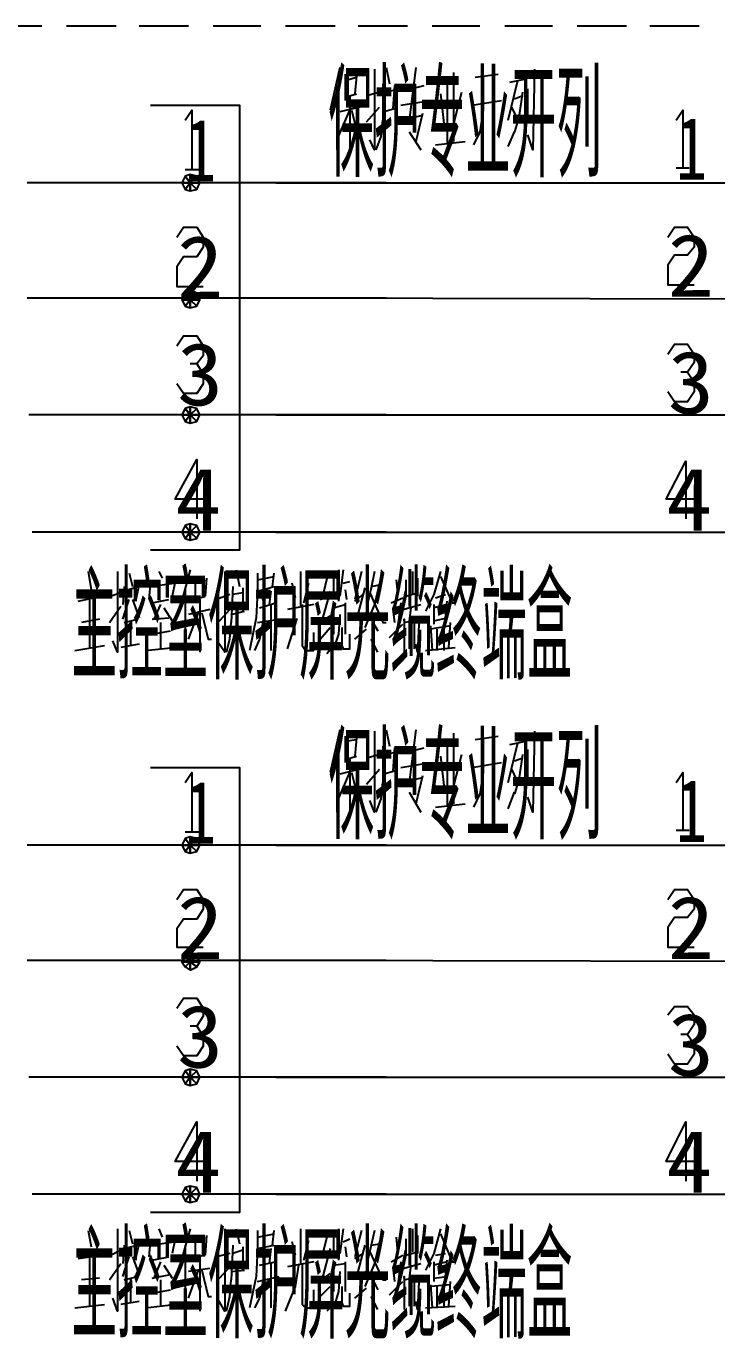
# Model space of a CAD drawing. Header units: metres. Extents: x 17 to 1757, y 17 to 1207.
# Drawn here: x 1363.6 to 1424, y 567.1 to 681.8 of the extents above; entities that cross this region are included whole.
import ezdxf

# ---------------------------------------------------------------- set-up
doc = ezdxf.new("R2010")
doc.units = ezdxf.units.M
for name, color, linetype in [('LINES', 7, 'Continuous'), ('POLYLINES', 4, 'Continuous'), ('RECTS', 7, 'Continuous'), ('TEXTS', 3, 'Continuous')]:
    doc.layers.add(name, color=color, linetype=linetype)

msp = doc.modelspace()

# ---------------------------------------------------------------- linework, layer by layer
at = {"layer": 'LINES'}
for p, q in [((1365, 681.84), (1362.26, 681.84)), ((1371.48, 681.84), (1367.16, 681.84)), ((1377.82, 681.84), (1373.5, 681.84)), ((1384.15, 681.84), (1379.98, 681.84)), ((1390.63, 681.84), (1386.31, 681.84)), ((1396.97, 681.84), (1392.65, 681.84)), ((1403.3, 681.84), (1399.13, 681.84)), ((1409.64, 681.84), (1405.46, 681.84)), ((1416.12, 681.84), (1411.8, 681.84)), ((1422.46, 681.84), (1418.14, 681.84)), ((1391.06, 678.24), (1390.2, 674.5)), ((1395.1, 678.24), (1395.38, 676.8)), ((1397.69, 678.24), (1397.11, 673.63)), ((1391.5, 677.66), (1391.5, 675.36)), ((1391.5, 677.09), (1392.5, 677.38)), ((1392.5, 677.52), (1392.36, 675.94)), ((1400.42, 677.38), (1400.42, 671.62)), ((1401, 671.76), (1401, 677.81)), ((1402.87, 677.38), (1404.89, 677.66)), ((1404.46, 677.52), (1404.46, 671.04)), ((1405.75, 673.63), (1406.62, 677.09)), ((1405.9, 676.94), (1407.34, 677.23)), ((1390.78, 676.66), (1390.78, 671.04)), ((1391.5, 675.65), (1392.5, 675.94)), ((1391.93, 675.79), (1391.93, 671.04)), ((1394.52, 676.08), (1393.51, 675.79)), ((1394.81, 676.8), (1394.81, 673.63)), ((1395.82, 676.22), (1394.81, 676.08)), ((1395.82, 676.66), (1395.67, 674.64)), ((1396.68, 676.22), (1398.41, 676.66)), ((1399.85, 675.94), (1400.14, 673.34)), ((1401, 673.34), (1401.72, 676.08)), ((1406.33, 675.5), (1407.05, 675.79)), ((1406.76, 674.06), (1407.05, 676.08)), ((1407.48, 673.63), (1407.48, 676.37)), ((1392.79, 674.78), (1391.06, 674.35)), ((1393.37, 673.49), (1394.52, 674.78)), ((1394.81, 674.35), (1395.82, 674.64)), ((1396.39, 674.93), (1398.98, 675.36)), ((1402.58, 674.93), (1405.18, 675.36)), ((1406.04, 674.78), (1406.47, 673.92)), ((1390.92, 672.19), (1391.93, 674.5)), ((1397.11, 673.78), (1398.26, 674.06)), ((1398.26, 674.21), (1397.69, 671.76)), ((1406.76, 674.06), (1406.33, 672.62)), ((1397.11, 672.62), (1398.12, 671.04)), ((1405.75, 671.33), (1406.33, 672.62)), ((1399.42, 671.47), (1402.01, 671.76)), ((1377.53, 669.31), (1378.68, 669.31)), ((1420.44, 669.46), (1421.59, 669.46)), ((1395.1, 668.16), (1363.7, 668.16)), ((1385.45, 668.16), (1446.5, 668.16)), ((1395.1, 658.08), (1363.7, 658.08)), ((1446.5, 657.94), (1385.45, 658.08)), ((1395.1, 647.86), (1363.85, 647.86)), ((1385.45, 647.86), (1446.65, 647.86)), ((1395.1, 637.63), (1364.14, 637.63)), ((1385.45, 637.63), (1446.65, 637.63)), ((1369.03, 634.18), (1369.32, 632.59)), ((1372.63, 634.03), (1372.92, 632.88)), ((1374.5, 633.31), (1374.36, 631.73)), ((1375.22, 634.18), (1375.51, 633.6)), ((1376.66, 633.31), (1376.38, 632.02)), ((1377.96, 634.32), (1376.95, 630.58)), ((1378.39, 633.74), (1378.39, 631.44)), ((1378.39, 633.17), (1379.26, 633.46)), ((1379.4, 633.6), (1379.26, 632.02)), ((1381.99, 634.32), (1382.28, 632.88)), ((1383.86, 633.46), (1385.3, 633.74)), ((1385.16, 632.88), (1385.3, 634.03)), ((1387.61, 634.18), (1387.61, 631.15)), ((1390.06, 634.18), (1389.48, 631.73)), ((1390.49, 633.74), (1390.49, 631.87)), ((1390.92, 634.32), (1390.92, 631.58)), ((1391.35, 634.32), (1391.06, 632.02)), ((1391.35, 633.17), (1391.93, 633.31)), ((1392.94, 634.18), (1392.36, 631.73)), ((1395.96, 633.46), (1396.1, 632.3)), ((1396.82, 633.46), (1396.82, 632.02)), ((1397.4, 634.18), (1397.4, 632.16)), ((1397.83, 633.6), (1397.83, 632.02)), ((1371.91, 632.3), (1371.05, 632.02)), ((1372.2, 632.88), (1372.06, 631.3)), ((1373.5, 632.88), (1372.2, 632.45)), ((1373.21, 631.58), (1373.5, 633.02)), ((1374.5, 632.88), (1376.52, 633.17)), ((1377.53, 632.74), (1377.53, 627.12)), ((1381.42, 632.16), (1380.26, 631.73)), ((1381.7, 632.88), (1381.56, 629.71)), ((1382.57, 632.3), (1381.7, 632.16)), ((1382.57, 632.74), (1382.57, 630.72)), ((1383.86, 632.45), (1385.3, 632.88)), ((1384.15, 632.3), (1384.44, 631.3)), ((1385.02, 632.45), (1384.87, 631.3)), ((1387.18, 631.87), (1386.89, 633.17)), ((1387.9, 631.44), (1388.33, 633.17)), ((1390.2, 632.45), (1389.48, 629.86)), ((1391.5, 632.59), (1391.64, 631.73)), ((1392.36, 631.58), (1393.08, 632.16)), ((1393.22, 632.74), (1392.5, 630)), ((1393.8, 632.88), (1394.52, 633.02)), ((1396.82, 632.02), (1397.83, 632.3)), ((1399.42, 631.87), (1400.28, 632.16)), ((1368.17, 631.58), (1370.18, 632.02)), ((1369.18, 627.55), (1369.18, 631.73)), ((1370.9, 629.71), (1371.91, 631.15)), ((1372.92, 631.73), (1373.5, 630.14)), ((1374.65, 631.44), (1376.09, 631.73)), ((1375.37, 631.3), (1374.79, 630)), ((1375.66, 631.01), (1376.38, 629.86)), ((1378.39, 631.73), (1379.26, 632.02)), ((1378.82, 631.73), (1378.82, 627.12)), ((1384.01, 631.01), (1385.45, 631.44)), ((1385.02, 631.3), (1385.02, 627.26)), ((1388.76, 631.3), (1386.46, 630.86)), ((1389.34, 631.73), (1390.06, 632.02)), ((1390.49, 631.3), (1390.49, 628.7)), ((1390.49, 631.01), (1391.5, 631.3)), ((1391.5, 631.44), (1391.5, 628.7)), ((1395.53, 631.44), (1396.54, 631.87)), ((1396.39, 631.44), (1396.1, 629.28)), ((1396.54, 630.86), (1398.12, 631.3)), ((1397.26, 631.01), (1397.11, 629.86)), ((1400.42, 631.3), (1399.27, 631.01)), ((1399.27, 631.3), (1399.27, 629.57)), ((1400.28, 630.14), (1400.42, 631.58)), ((1370.04, 630), (1368.46, 629.71)), ((1372.2, 629.71), (1373.35, 630)), ((1372.78, 627.7), (1372.78, 629.86)), ((1374.65, 630), (1376.09, 630.14)), ((1379.69, 630.86), (1377.82, 630.43)), ((1377.82, 628.27), (1378.68, 630.58)), ((1380.26, 629.57), (1381.42, 630.86)), ((1381.56, 630.43), (1382.71, 630.72)), ((1383.86, 629.71), (1385.74, 630)), ((1386.46, 627.41), (1387.32, 630.07)), ((1389.34, 629.71), (1390.2, 630.29)), ((1393.37, 630.58), (1392.36, 630)), ((1395.67, 630.86), (1395.82, 629.71)), ((1396.68, 629.71), (1397.98, 630)), ((1397.11, 629.86), (1397.11, 627.41)), ((1397.54, 629.86), (1397.54, 627.41)), ((1399.27, 629.86), (1400.42, 630.14)), ((1374.65, 628.7), (1376.23, 628.99)), ((1375.37, 629.71), (1375.37, 627.41)), ((1388.76, 627.26), (1388.76, 628.85)), ((1389.34, 628.27), (1390.2, 629.28)), ((1392.36, 628.27), (1393.37, 629.14)), ((1393.94, 629.71), (1394.38, 628.99)), ((1395.38, 628.42), (1396.54, 629.57)), ((1400.71, 629.42), (1398.98, 629.14)), ((1398.98, 629.42), (1399.13, 627.26)), ((1399.56, 627.26), (1399.56, 629.14)), ((1400.14, 629.28), (1400.14, 627.26)), ((1400.57, 627.55), (1400.71, 629.71)), ((1367.88, 627.26), (1370.47, 627.7)), ((1373.5, 627.84), (1371.91, 627.55)), ((1394.38, 627.12), (1393.8, 628.27)), ((1374.07, 627.26), (1376.52, 627.55)), ((1398.55, 627.26), (1401.14, 627.55)), ((1391.06, 620.35), (1390.2, 616.61)), ((1391.5, 619.78), (1391.5, 617.47)), ((1392.5, 619.63), (1392.36, 618.05)), ((1395.1, 620.35), (1395.38, 618.91)), ((1397.69, 620.35), (1397.11, 615.74)), ((1401, 613.87), (1401, 620.06)), ((1402.87, 619.49), (1404.89, 619.78)), ((1404.46, 619.63), (1404.46, 613.15)), ((1390.78, 618.77), (1390.78, 613.15)), ((1391.5, 619.34), (1392.5, 619.49)), ((1394.81, 618.91), (1394.81, 615.74)), ((1395.82, 618.77), (1395.67, 616.75)), ((1396.68, 618.34), (1398.41, 618.77)), ((1400.42, 619.49), (1400.42, 613.73)), ((1405.75, 615.74), (1406.62, 619.2)), ((1405.9, 619.06), (1407.34, 619.34)), ((1407.48, 615.74), (1407.48, 618.62)), ((1391.5, 617.76), (1392.5, 618.05)), ((1391.93, 617.9), (1391.93, 613.15)), ((1394.52, 618.19), (1393.51, 617.9)), ((1395.82, 618.34), (1394.81, 618.19)), ((1396.39, 617.04), (1398.98, 617.47)), ((1399.85, 618.05), (1400.14, 615.46)), ((1401, 615.46), (1401.72, 618.19)), ((1402.58, 617.04), (1405.18, 617.47)), ((1406.33, 617.62), (1407.05, 617.9)), ((1406.76, 616.18), (1407.05, 618.19)), ((1390.92, 614.3), (1391.93, 616.61)), ((1392.79, 616.9), (1391.06, 616.46)), ((1393.37, 615.6), (1394.52, 616.9)), ((1394.81, 616.46), (1395.82, 616.75)), ((1397.11, 615.89), (1398.26, 616.18)), ((1398.26, 616.32), (1397.69, 613.87)), ((1406.04, 616.9), (1406.47, 616.03)), ((1406.76, 616.18), (1406.33, 614.74)), ((1397.11, 614.88), (1398.12, 613.15)), ((1399.42, 613.58), (1402.01, 613.87)), ((1405.75, 613.44), (1406.33, 614.88)), ((1420.44, 611.57), (1421.59, 611.57)), ((1377.53, 611.42), (1378.68, 611.42)), ((1395.1, 610.27), (1363.7, 610.27)), ((1385.45, 610.27), (1446.07, 610.27)), ((1395.1, 600.19), (1363.7, 600.19)), ((1446.07, 600.05), (1385.45, 600.19)), ((1395.1, 589.97), (1363.85, 589.97)), ((1385.45, 589.97), (1446.07, 589.97)), ((1395.1, 579.74), (1364.14, 579.74)), ((1385.45, 579.74), (1446.07, 579.74)), ((1369.03, 576.58), (1369.32, 575.14)), ((1372.63, 576.58), (1372.92, 575.42)), ((1375.22, 576.72), (1375.51, 576)), ((1377.96, 576.72), (1376.95, 573.12)), ((1378.39, 576.14), (1378.39, 573.84)), ((1378.39, 575.71), (1379.26, 576)), ((1379.4, 576.14), (1379.26, 574.42)), ((1381.99, 576.72), (1382.28, 575.42)), ((1383.86, 576), (1385.3, 576.29)), ((1385.16, 575.28), (1385.3, 576.58)), ((1387.61, 576.72), (1387.61, 573.7)), ((1390.06, 576.58), (1389.48, 574.27)), ((1390.49, 576.29), (1390.49, 574.42)), ((1390.92, 576.72), (1390.92, 573.98)), ((1391.35, 576.72), (1391.06, 574.56)), ((1392.94, 576.58), (1392.36, 574.27)), ((1395.96, 576), (1396.1, 574.7)), ((1397.4, 576.72), (1397.4, 574.7)), ((1397.83, 576.14), (1397.83, 574.56)), ((1371.91, 574.85), (1371.05, 574.42)), ((1372.2, 575.28), (1372.06, 573.7)), ((1373.5, 575.28), (1372.2, 574.99)), ((1373.21, 574.13), (1373.5, 575.42)), ((1374.5, 575.86), (1374.36, 574.27)), ((1374.5, 575.28), (1376.52, 575.57)), ((1376.66, 575.86), (1376.38, 574.56)), ((1377.53, 575.28), (1377.53, 569.66)), ((1381.7, 575.28), (1381.56, 572.26)), ((1382.57, 574.85), (1381.7, 574.56)), ((1382.57, 575.14), (1382.57, 573.12)), ((1383.86, 574.99), (1385.3, 575.28)), ((1384.15, 574.85), (1384.44, 573.84)), ((1385.02, 574.99), (1384.87, 573.7)), ((1387.18, 574.42), (1386.89, 575.57)), ((1387.9, 573.98), (1388.33, 575.71)), ((1390.2, 574.99), (1389.48, 572.26)), ((1391.35, 575.57), (1391.93, 575.86)), ((1391.5, 575.14), (1391.64, 574.27)), ((1393.22, 575.28), (1392.5, 572.54)), ((1393.8, 575.28), (1394.52, 575.42)), ((1396.82, 575.86), (1396.82, 574.56)), ((1368.17, 574.13), (1370.18, 574.42)), ((1369.18, 569.95), (1369.18, 574.27)), ((1370.9, 572.26), (1371.91, 573.7)), ((1372.92, 574.27), (1373.5, 572.69)), ((1374.65, 573.98), (1376.09, 574.27)), ((1375.37, 573.84), (1374.79, 572.4)), ((1378.39, 574.27), (1379.26, 574.42)), ((1378.82, 574.27), (1378.82, 569.52)), ((1381.42, 574.56), (1380.26, 574.27)), ((1384.01, 573.55), (1385.45, 573.84)), ((1385.02, 573.7), (1385.02, 569.81)), ((1388.76, 573.84), (1386.46, 573.41)), ((1389.34, 574.27), (1390.06, 574.56)), ((1390.49, 573.84), (1390.49, 571.25)), ((1390.49, 573.55), (1391.5, 573.7)), ((1391.5, 573.84), (1391.5, 571.25)), ((1392.36, 574.13), (1393.08, 574.56)), ((1395.53, 573.84), (1396.54, 574.42)), ((1396.39, 573.84), (1396.1, 571.68)), ((1396.54, 573.26), (1398.12, 573.7)), ((1396.82, 574.42), (1397.83, 574.7)), ((1400.42, 573.84), (1399.27, 573.55)), ((1399.27, 573.84), (1399.27, 572.11)), ((1399.42, 574.42), (1400.28, 574.56)), ((1400.28, 572.54), (1400.42, 573.98)), ((1372.2, 572.26), (1373.35, 572.54)), ((1374.65, 572.4), (1376.09, 572.69)), ((1375.66, 573.55), (1376.38, 572.4)), ((1379.69, 573.26), (1377.82, 572.98)), ((1377.82, 570.67), (1378.68, 573.12)), ((1380.26, 572.11), (1381.42, 573.41)), ((1381.56, 572.98), (1382.71, 573.12)), ((1383.86, 572.11), (1385.74, 572.54)), ((1389.34, 572.11), (1390.2, 572.83)), ((1393.37, 572.98), (1392.36, 572.4)), ((1395.67, 573.41), (1395.82, 572.11)), ((1396.68, 572.26), (1397.98, 572.54)), ((1397.26, 573.55), (1397.11, 572.4)), ((1399.27, 572.4), (1400.42, 572.54)), ((1370.04, 572.4), (1368.46, 572.26)), ((1372.78, 570.24), (1372.78, 572.4)), ((1374.65, 571.1), (1376.23, 571.39)), ((1375.37, 572.26), (1375.37, 569.95)), ((1388.76, 569.81), (1388.76, 571.39)), ((1389.34, 570.82), (1390.2, 571.68)), ((1392.36, 570.67), (1393.37, 571.54)), ((1393.94, 572.26), (1394.38, 571.39)), ((1395.38, 570.96), (1396.54, 572.11)), ((1397.11, 572.26), (1397.11, 569.95)), ((1397.54, 572.4), (1397.54, 569.95)), ((1400.71, 571.82), (1398.98, 571.68)), ((1398.98, 571.82), (1399.13, 569.81)), ((1399.56, 569.81), (1399.56, 571.68)), ((1400.14, 571.68), (1400.14, 569.81)), ((1400.57, 569.95), (1400.71, 572.11)), ((1373.5, 570.38), (1371.91, 570.1)), ((1394.38, 569.66), (1393.8, 570.82)), ((1367.88, 569.81), (1370.47, 570.1)), ((1374.07, 569.81), (1376.52, 570.1)), ((1398.55, 569.81), (1401.14, 569.95))]:
    msp.add_line(p, q, dxfattribs=at)
at = {"layer": 'POLYLINES'}
for points in [[(1394.09, 678.1), (1394.09, 671.04), (1393.66, 671.9)], [(1408.06, 678.1), (1407.91, 671.04), (1407.48, 672.34)], [(1403.59, 677.52), (1403.59, 674.5), (1403.3, 672.62), (1402.73, 671.47)], [(1377.53, 673.63), (1378.1, 674.5), (1378.1, 669.31)], [(1392.07, 674.5), (1392.65, 672.19), (1392.94, 672.19)], [(1394.23, 671.04), (1394.66, 672.19), (1394.81, 673.63)], [(1420.44, 673.63), (1421.02, 674.5), (1421.02, 669.46)], [(1377.96, 668.16), (1377.96, 668.88), (1377.53, 668.74), (1377.96, 668.16)], [(1377.96, 668.16), (1377.96, 668.88), (1377.53, 668.74), (1377.96, 668.16)], [(1377.96, 668.16), (1377.96, 668.88), (1377.53, 668.74), (1377.96, 668.16)], [(1377.96, 668.16), (1377.96, 668.88), (1377.53, 668.74), (1377.96, 668.16)], [(1377.96, 668.16), (1378.54, 668.74), (1377.96, 668.88), (1377.96, 668.16)], [(1377.96, 668.16), (1378.54, 668.74), (1377.96, 668.88), (1377.96, 668.16)], [(1377.96, 668.16), (1378.54, 668.74), (1377.96, 668.88), (1377.96, 668.16)], [(1377.96, 668.16), (1378.54, 668.74), (1377.96, 668.88), (1377.96, 668.16)], [(1377.96, 668.16), (1377.53, 668.74), (1377.24, 668.16), (1377.96, 668.16)], [(1377.96, 668.16), (1377.53, 668.74), (1377.24, 668.16), (1377.96, 668.16)], [(1377.96, 668.16), (1377.53, 668.74), (1377.24, 668.16), (1377.96, 668.16)], [(1377.96, 668.16), (1377.53, 668.74), (1377.24, 668.16), (1377.96, 668.16)], [(1377.96, 668.16), (1377.24, 668.16), (1377.53, 667.58), (1377.96, 668.16)], [(1377.96, 668.16), (1377.24, 668.16), (1377.53, 667.58), (1377.96, 668.16)], [(1377.96, 668.16), (1377.24, 668.16), (1377.53, 667.58), (1377.96, 668.16)], [(1377.96, 668.16), (1377.24, 668.16), (1377.53, 667.58), (1377.96, 668.16)], [(1377.96, 668.16), (1377.53, 667.58), (1377.96, 667.44), (1377.96, 668.16)], [(1377.96, 668.16), (1377.53, 667.58), (1377.96, 667.44), (1377.96, 668.16)], [(1377.96, 668.16), (1377.53, 667.58), (1377.96, 667.44), (1377.96, 668.16)], [(1377.96, 668.16), (1377.53, 667.58), (1377.96, 667.44), (1377.96, 668.16)], [(1377.96, 668.16), (1378.82, 668.16), (1378.54, 668.74), (1377.96, 668.16)], [(1377.96, 668.16), (1378.82, 668.16), (1378.54, 668.74), (1377.96, 668.16)], [(1377.96, 668.16), (1378.82, 668.16), (1378.54, 668.74), (1377.96, 668.16)], [(1377.96, 668.16), (1378.82, 668.16), (1378.54, 668.74), (1377.96, 668.16)], [(1377.96, 668.16), (1378.54, 667.58), (1378.82, 668.16), (1377.96, 668.16)], [(1377.96, 668.16), (1378.54, 667.58), (1378.82, 668.16), (1377.96, 668.16)], [(1377.96, 668.16), (1377.96, 667.44), (1378.54, 667.58), (1377.96, 668.16)], [(1377.96, 668.16), (1377.96, 667.44), (1378.54, 667.58), (1377.96, 668.16)], [(1377.96, 668.16), (1378.54, 667.58), (1378.82, 668.16), (1377.96, 668.16)], [(1377.96, 668.16), (1378.54, 667.58), (1378.82, 668.16), (1377.96, 668.16)], [(1377.96, 668.16), (1377.96, 667.44), (1378.54, 667.58), (1377.96, 668.16)], [(1377.96, 668.16), (1377.96, 667.44), (1378.54, 667.58), (1377.96, 668.16)], [(1376.81, 663.41), (1377.38, 664.27), (1378.54, 664.27), (1379.11, 663.41), (1379.11, 662.54), (1378.54, 661.68), (1377.38, 661.68), (1376.81, 660.82), (1376.81, 659.09), (1379.11, 659.09)], [(1419.72, 663.41), (1420.3, 664.27), (1421.45, 664.27), (1422.02, 663.41), (1422.02, 662.54), (1421.45, 661.82), (1420.3, 661.82), (1419.72, 660.96), (1419.72, 659.23), (1422.02, 659.23)], [(1377.96, 657.94), (1377.96, 658.8), (1377.53, 658.51), (1377.96, 657.94)], [(1377.96, 657.94), (1377.96, 658.8), (1377.53, 658.51), (1377.96, 657.94)], [(1377.96, 657.94), (1377.96, 658.8), (1377.53, 658.51), (1377.96, 657.94)], [(1377.96, 657.94), (1377.96, 658.8), (1377.53, 658.51), (1377.96, 657.94)], [(1377.96, 657.94), (1378.54, 658.51), (1377.96, 658.8), (1377.96, 657.94)], [(1377.96, 657.94), (1378.54, 658.51), (1377.96, 658.8), (1377.96, 657.94)], [(1377.96, 657.94), (1378.54, 658.51), (1377.96, 658.8), (1377.96, 657.94)], [(1377.96, 657.94), (1378.54, 658.51), (1377.96, 658.8), (1377.96, 657.94)], [(1377.96, 657.94), (1377.53, 658.51), (1377.24, 657.94), (1377.96, 657.94)], [(1377.96, 657.94), (1377.53, 658.51), (1377.24, 657.94), (1377.96, 657.94)], [(1377.96, 657.94), (1377.53, 658.51), (1377.24, 657.94), (1377.96, 657.94)], [(1377.96, 657.94), (1377.53, 658.51), (1377.24, 657.94), (1377.96, 657.94)], [(1377.96, 657.94), (1377.24, 657.94), (1377.53, 657.36), (1377.96, 657.94)], [(1377.96, 657.94), (1377.24, 657.94), (1377.53, 657.36), (1377.96, 657.94)], [(1377.96, 657.94), (1377.24, 657.94), (1377.53, 657.36), (1377.96, 657.94)], [(1377.96, 657.94), (1377.24, 657.94), (1377.53, 657.36), (1377.96, 657.94)], [(1377.96, 657.94), (1377.53, 657.36), (1377.96, 657.22), (1377.96, 657.94)], [(1377.96, 657.94), (1377.53, 657.36), (1377.96, 657.22), (1377.96, 657.94)], [(1377.96, 657.94), (1377.53, 657.36), (1377.96, 657.22), (1377.96, 657.94)], [(1377.96, 657.94), (1377.53, 657.36), (1377.96, 657.22), (1377.96, 657.94)], [(1377.96, 657.94), (1378.82, 657.94), (1378.54, 658.51), (1377.96, 657.94)], [(1377.96, 657.94), (1378.82, 657.94), (1378.54, 658.51), (1377.96, 657.94)], [(1377.96, 657.94), (1378.82, 657.94), (1378.54, 658.51), (1377.96, 657.94)], [(1377.96, 657.94), (1378.82, 657.94), (1378.54, 658.51), (1377.96, 657.94)], [(1377.96, 657.94), (1378.54, 657.36), (1378.82, 657.94), (1377.96, 657.94)], [(1377.96, 657.94), (1378.54, 657.36), (1378.82, 657.94), (1377.96, 657.94)], [(1377.96, 657.94), (1377.96, 657.22), (1378.54, 657.36), (1377.96, 657.94)], [(1377.96, 657.94), (1377.96, 657.22), (1378.54, 657.36), (1377.96, 657.94)], [(1377.96, 657.94), (1378.54, 657.36), (1378.82, 657.94), (1377.96, 657.94)], [(1377.96, 657.94), (1378.54, 657.36), (1378.82, 657.94), (1377.96, 657.94)], [(1377.96, 657.94), (1377.96, 657.22), (1378.54, 657.36), (1377.96, 657.94)], [(1377.96, 657.94), (1377.96, 657.22), (1378.54, 657.36), (1377.96, 657.94)], [(1376.81, 653.9), (1377.38, 654.77), (1378.54, 654.77), (1379.11, 653.9), (1379.11, 653.04), (1378.54, 652.32), (1377.96, 652.32)], [(1419.72, 653.18), (1420.3, 654.05), (1421.45, 654.05), (1422.02, 653.18), (1422.02, 652.46), (1421.45, 651.6), (1420.87, 651.6)], [(1378.54, 652.32), (1379.11, 651.46), (1379.11, 650.59), (1378.54, 649.73), (1377.38, 649.73), (1376.81, 650.59)], [(1421.45, 651.6), (1422.02, 650.74), (1422.02, 649.87), (1421.45, 649.01), (1420.3, 649.01), (1419.72, 649.87)], [(1377.96, 647.86), (1377.53, 648.43), (1377.24, 647.86), (1377.96, 647.86)], [(1377.96, 647.86), (1377.53, 648.43), (1377.24, 647.86), (1377.96, 647.86)], [(1377.96, 647.86), (1377.53, 648.43), (1377.24, 647.86), (1377.96, 647.86)], [(1377.96, 647.86), (1377.53, 648.43), (1377.24, 647.86), (1377.96, 647.86)], [(1377.96, 647.86), (1377.96, 648.58), (1377.53, 648.43), (1377.96, 647.86)], [(1377.96, 647.86), (1377.96, 648.58), (1377.53, 648.43), (1377.96, 647.86)], [(1377.96, 647.86), (1377.96, 648.58), (1377.53, 648.43), (1377.96, 647.86)], [(1377.96, 647.86), (1377.96, 648.58), (1377.53, 648.43), (1377.96, 647.86)], [(1377.96, 647.86), (1378.54, 648.43), (1377.96, 648.58), (1377.96, 647.86)], [(1377.96, 647.86), (1378.54, 648.43), (1377.96, 648.58), (1377.96, 647.86)], [(1377.96, 647.86), (1378.54, 648.43), (1377.96, 648.58), (1377.96, 647.86)], [(1377.96, 647.86), (1378.54, 648.43), (1377.96, 648.58), (1377.96, 647.86)], [(1377.96, 647.86), (1378.82, 647.86), (1378.54, 648.43), (1377.96, 647.86)], [(1377.96, 647.86), (1378.82, 647.86), (1378.54, 648.43), (1377.96, 647.86)], [(1377.96, 647.86), (1378.82, 647.86), (1378.54, 648.43), (1377.96, 647.86)], [(1377.96, 647.86), (1378.82, 647.86), (1378.54, 648.43), (1377.96, 647.86)], [(1377.96, 647.86), (1377.24, 647.86), (1377.53, 647.28), (1377.96, 647.86)], [(1377.96, 647.86), (1377.24, 647.86), (1377.53, 647.28), (1377.96, 647.86)], [(1377.96, 647.86), (1377.24, 647.86), (1377.53, 647.28), (1377.96, 647.86)], [(1377.96, 647.86), (1377.24, 647.86), (1377.53, 647.28), (1377.96, 647.86)], [(1377.96, 647.86), (1377.53, 647.28), (1377.96, 647.14), (1377.96, 647.86)], [(1377.96, 647.86), (1377.53, 647.28), (1377.96, 647.14), (1377.96, 647.86)], [(1377.96, 647.86), (1377.53, 647.28), (1377.96, 647.14), (1377.96, 647.86)], [(1377.96, 647.86), (1377.53, 647.28), (1377.96, 647.14), (1377.96, 647.86)], [(1377.96, 647.86), (1378.54, 647.28), (1378.82, 647.86), (1377.96, 647.86)], [(1377.96, 647.86), (1378.54, 647.28), (1378.82, 647.86), (1377.96, 647.86)], [(1377.96, 647.86), (1377.96, 647.14), (1378.54, 647.28), (1377.96, 647.86)], [(1377.96, 647.86), (1377.96, 647.14), (1378.54, 647.28), (1377.96, 647.86)], [(1377.96, 647.86), (1378.54, 647.28), (1378.82, 647.86), (1377.96, 647.86)], [(1377.96, 647.86), (1378.54, 647.28), (1378.82, 647.86), (1377.96, 647.86)], [(1377.96, 647.86), (1377.96, 647.14), (1378.54, 647.28), (1377.96, 647.86)], [(1377.96, 647.86), (1377.96, 647.14), (1378.54, 647.28), (1377.96, 647.86)], [(1379.11, 640.51), (1376.66, 640.51), (1378.54, 643.97), (1378.54, 638.78)], [(1422.02, 640.51), (1419.58, 640.51), (1421.3, 643.82), (1421.3, 638.78)], [(1377.96, 637.63), (1377.53, 638.21), (1377.24, 637.63), (1377.96, 637.63)], [(1377.96, 637.63), (1377.53, 638.21), (1377.24, 637.63), (1377.96, 637.63)], [(1377.96, 637.63), (1377.53, 638.21), (1377.24, 637.63), (1377.96, 637.63)], [(1377.96, 637.63), (1377.53, 638.21), (1377.24, 637.63), (1377.96, 637.63)], [(1377.96, 637.63), (1377.96, 638.35), (1377.53, 638.21), (1377.96, 637.63)], [(1377.96, 637.63), (1377.96, 638.35), (1377.53, 638.21), (1377.96, 637.63)], [(1377.96, 637.63), (1377.96, 638.35), (1377.53, 638.21), (1377.96, 637.63)], [(1377.96, 637.63), (1377.96, 638.35), (1377.53, 638.21), (1377.96, 637.63)], [(1377.96, 637.63), (1378.54, 638.21), (1377.96, 638.35), (1377.96, 637.63)], [(1377.96, 637.63), (1378.54, 638.21), (1377.96, 638.35), (1377.96, 637.63)], [(1377.96, 637.63), (1378.54, 638.21), (1377.96, 638.35), (1377.96, 637.63)], [(1377.96, 637.63), (1378.54, 638.21), (1377.96, 638.35), (1377.96, 637.63)], [(1377.96, 637.63), (1378.82, 637.63), (1378.54, 638.21), (1377.96, 637.63)], [(1377.96, 637.63), (1378.82, 637.63), (1378.54, 638.21), (1377.96, 637.63)], [(1377.96, 637.63), (1378.82, 637.63), (1378.54, 638.21), (1377.96, 637.63)], [(1377.96, 637.63), (1378.82, 637.63), (1378.54, 638.21), (1377.96, 637.63)], [(1377.96, 637.63), (1377.24, 637.63), (1377.53, 637.06), (1377.96, 637.63)], [(1377.96, 637.63), (1377.24, 637.63), (1377.53, 637.06), (1377.96, 637.63)], [(1377.96, 637.63), (1377.24, 637.63), (1377.53, 637.06), (1377.96, 637.63)], [(1377.96, 637.63), (1377.24, 637.63), (1377.53, 637.06), (1377.96, 637.63)], [(1377.96, 637.63), (1377.53, 637.06), (1377.96, 636.91), (1377.96, 637.63)], [(1377.96, 637.63), (1377.53, 637.06), (1377.96, 636.91), (1377.96, 637.63)], [(1377.96, 637.63), (1377.53, 637.06), (1377.96, 636.91), (1377.96, 637.63)], [(1377.96, 637.63), (1377.53, 637.06), (1377.96, 636.91), (1377.96, 637.63)], [(1377.96, 637.63), (1378.54, 637.06), (1378.82, 637.63), (1377.96, 637.63)], [(1377.96, 637.63), (1378.54, 637.06), (1378.82, 637.63), (1377.96, 637.63)], [(1377.96, 637.63), (1377.96, 636.91), (1378.54, 637.06), (1377.96, 637.63)], [(1377.96, 637.63), (1377.96, 636.91), (1378.54, 637.06), (1377.96, 637.63)], [(1377.96, 637.63), (1378.54, 637.06), (1378.82, 637.63), (1377.96, 637.63)], [(1377.96, 637.63), (1378.54, 637.06), (1378.82, 637.63), (1377.96, 637.63)], [(1377.96, 637.63), (1377.96, 636.91), (1378.54, 637.06), (1377.96, 637.63)], [(1377.96, 637.63), (1377.96, 636.91), (1378.54, 637.06), (1377.96, 637.63)], [(1371.62, 634.18), (1371.62, 627.12), (1371.19, 628.13)], [(1380.98, 634.18), (1380.98, 627.12), (1380.41, 627.98)], [(1383.86, 634.03), (1383.86, 632.45), (1383.72, 630.14), (1383.14, 627.26)], [(1394.09, 634.18), (1393.8, 632.74), (1393.37, 631.01)], [(1399.85, 634.18), (1399.27, 632.16), (1398.55, 630.72)], [(1399.85, 633.74), (1400.86, 631.44), (1401.14, 631.44)], [(1394.52, 633.17), (1394.09, 631.3), (1393.22, 629.28)], [(1393.66, 632.3), (1394.81, 629.71), (1395.1, 629.71)], [(1372.06, 630), (1372.49, 631.3), (1372.63, 631.73)], [(1384.44, 631.01), (1384.3, 629.71), (1384.01, 628.27), (1383.58, 627.26)], [(1387.75, 631.3), (1387.75, 627.7), (1388.04, 627.26), (1388.76, 627.26)], [(1378.97, 630.58), (1379.54, 628.27), (1379.83, 628.27)], [(1391.06, 630.43), (1390.92, 628.7), (1390.63, 627.84), (1389.91, 626.98)], [(1396.68, 629.86), (1396.68, 630), (1396.68, 627.12)], [(1397.98, 630.14), (1397.83, 627.12), (1397.69, 627.84)], [(1381.13, 627.12), (1381.42, 628.27), (1381.56, 629.71)], [(1391.21, 629.28), (1391.21, 627.7), (1391.35, 627.41), (1391.93, 627.41), (1391.93, 628.7)], [(1394.09, 620.21), (1394.09, 613.15), (1393.66, 614.16)], [(1403.59, 619.63), (1403.59, 616.61), (1403.3, 614.74), (1402.73, 613.58)], [(1408.06, 620.21), (1407.91, 613.15), (1407.48, 614.45)], [(1377.53, 615.74), (1378.1, 616.61), (1378.1, 611.42)], [(1392.07, 616.61), (1392.65, 614.3), (1392.94, 614.3)], [(1420.44, 615.74), (1421.02, 616.61), (1421.02, 611.57)], [(1394.23, 613.15), (1394.66, 614.3), (1394.81, 615.74)], [(1377.96, 610.27), (1377.53, 610.85), (1377.24, 610.27), (1377.96, 610.27)], [(1377.96, 610.27), (1377.53, 610.85), (1377.24, 610.27), (1377.96, 610.27)], [(1377.96, 610.27), (1377.53, 610.85), (1377.24, 610.27), (1377.96, 610.27)], [(1377.96, 610.27), (1377.53, 610.85), (1377.24, 610.27), (1377.96, 610.27)], [(1377.96, 610.27), (1377.96, 610.99), (1377.53, 610.85), (1377.96, 610.27)], [(1377.96, 610.27), (1377.96, 610.99), (1377.53, 610.85), (1377.96, 610.27)], [(1377.96, 610.27), (1377.96, 610.99), (1377.53, 610.85), (1377.96, 610.27)], [(1377.96, 610.27), (1377.96, 610.99), (1377.53, 610.85), (1377.96, 610.27)], [(1377.96, 610.27), (1378.54, 610.85), (1377.96, 610.99), (1377.96, 610.27)], [(1377.96, 610.27), (1378.54, 610.85), (1377.96, 610.99), (1377.96, 610.27)], [(1377.96, 610.27), (1378.54, 610.85), (1377.96, 610.99), (1377.96, 610.27)], [(1377.96, 610.27), (1378.54, 610.85), (1377.96, 610.99), (1377.96, 610.27)], [(1377.96, 610.27), (1378.82, 610.27), (1378.54, 610.85), (1377.96, 610.27)], [(1377.96, 610.27), (1378.82, 610.27), (1378.54, 610.85), (1377.96, 610.27)], [(1377.96, 610.27), (1378.82, 610.27), (1378.54, 610.85), (1377.96, 610.27)], [(1377.96, 610.27), (1378.82, 610.27), (1378.54, 610.85), (1377.96, 610.27)], [(1377.96, 610.27), (1377.24, 610.27), (1377.53, 609.7), (1377.96, 610.27)], [(1377.96, 610.27), (1377.24, 610.27), (1377.53, 609.7), (1377.96, 610.27)], [(1377.96, 610.27), (1377.24, 610.27), (1377.53, 609.7), (1377.96, 610.27)], [(1377.96, 610.27), (1377.24, 610.27), (1377.53, 609.7), (1377.96, 610.27)], [(1377.96, 610.27), (1377.53, 609.7), (1377.96, 609.55), (1377.96, 610.27)], [(1377.96, 610.27), (1377.53, 609.7), (1377.96, 609.55), (1377.96, 610.27)], [(1377.96, 610.27), (1377.53, 609.7), (1377.96, 609.55), (1377.96, 610.27)], [(1377.96, 610.27), (1377.53, 609.7), (1377.96, 609.55), (1377.96, 610.27)], [(1377.96, 610.27), (1378.54, 609.7), (1378.82, 610.27), (1377.96, 610.27)], [(1377.96, 610.27), (1378.54, 609.7), (1378.82, 610.27), (1377.96, 610.27)], [(1377.96, 610.27), (1377.96, 609.55), (1378.54, 609.7), (1377.96, 610.27)], [(1377.96, 610.27), (1377.96, 609.55), (1378.54, 609.7), (1377.96, 610.27)], [(1377.96, 610.27), (1378.54, 609.7), (1378.82, 610.27), (1377.96, 610.27)], [(1377.96, 610.27), (1378.54, 609.7), (1378.82, 610.27), (1377.96, 610.27)], [(1377.96, 610.27), (1377.96, 609.55), (1378.54, 609.7), (1377.96, 610.27)], [(1377.96, 610.27), (1377.96, 609.55), (1378.54, 609.7), (1377.96, 610.27)], [(1376.81, 605.52), (1377.38, 606.38), (1378.54, 606.38), (1379.11, 605.52), (1379.11, 604.66), (1378.54, 603.79), (1377.38, 603.79), (1376.81, 602.93), (1376.81, 601.34), (1379.11, 601.34)], [(1419.72, 605.52), (1420.3, 606.38), (1421.45, 606.38), (1422.02, 605.52), (1422.02, 604.66), (1421.45, 603.94), (1420.3, 603.94), (1419.72, 603.07), (1419.72, 601.34), (1422.02, 601.34)], [(1377.96, 600.05), (1377.53, 600.62), (1377.24, 600.05), (1377.96, 600.05)], [(1377.96, 600.05), (1377.53, 600.62), (1377.24, 600.05), (1377.96, 600.05)], [(1377.96, 600.05), (1377.53, 600.62), (1377.24, 600.05), (1377.96, 600.05)], [(1377.96, 600.05), (1377.53, 600.62), (1377.24, 600.05), (1377.96, 600.05)], [(1377.96, 600.05), (1377.24, 600.05), (1377.53, 599.62), (1377.96, 600.05)], [(1377.96, 600.05), (1377.24, 600.05), (1377.53, 599.62), (1377.96, 600.05)], [(1377.96, 600.05), (1377.24, 600.05), (1377.53, 599.62), (1377.96, 600.05)], [(1377.96, 600.05), (1377.24, 600.05), (1377.53, 599.62), (1377.96, 600.05)], [(1377.96, 600.05), (1377.96, 600.91), (1377.53, 600.62), (1377.96, 600.05)], [(1377.96, 600.05), (1377.96, 600.91), (1377.53, 600.62), (1377.96, 600.05)], [(1377.96, 600.05), (1377.96, 600.91), (1377.53, 600.62), (1377.96, 600.05)], [(1377.96, 600.05), (1377.96, 600.91), (1377.53, 600.62), (1377.96, 600.05)], [(1377.96, 600.05), (1377.53, 599.62), (1377.96, 599.33), (1377.96, 600.05)], [(1377.96, 600.05), (1377.53, 599.62), (1377.96, 599.33), (1377.96, 600.05)], [(1377.96, 600.05), (1377.53, 599.62), (1377.96, 599.33), (1377.96, 600.05)], [(1377.96, 600.05), (1377.53, 599.62), (1377.96, 599.33), (1377.96, 600.05)], [(1377.96, 600.05), (1378.54, 600.62), (1377.96, 600.91), (1377.96, 600.05)], [(1377.96, 600.05), (1378.54, 600.62), (1377.96, 600.91), (1377.96, 600.05)], [(1377.96, 600.05), (1378.54, 600.62), (1377.96, 600.91), (1377.96, 600.05)], [(1377.96, 600.05), (1378.54, 600.62), (1377.96, 600.91), (1377.96, 600.05)], [(1377.96, 600.05), (1378.82, 600.05), (1378.54, 600.62), (1377.96, 600.05)], [(1377.96, 600.05), (1378.82, 600.05), (1378.54, 600.62), (1377.96, 600.05)], [(1377.96, 600.05), (1378.82, 600.05), (1378.54, 600.62), (1377.96, 600.05)], [(1377.96, 600.05), (1378.82, 600.05), (1378.54, 600.62), (1377.96, 600.05)], [(1377.96, 600.05), (1378.54, 599.62), (1378.82, 600.05), (1377.96, 600.05)], [(1377.96, 600.05), (1378.54, 599.62), (1378.82, 600.05), (1377.96, 600.05)], [(1377.96, 600.05), (1377.96, 599.33), (1378.54, 599.62), (1377.96, 600.05)], [(1377.96, 600.05), (1377.96, 599.33), (1378.54, 599.62), (1377.96, 600.05)], [(1377.96, 600.05), (1378.54, 599.62), (1378.82, 600.05), (1377.96, 600.05)], [(1377.96, 600.05), (1378.54, 599.62), (1378.82, 600.05), (1377.96, 600.05)], [(1377.96, 600.05), (1377.96, 599.33), (1378.54, 599.62), (1377.96, 600.05)], [(1377.96, 600.05), (1377.96, 599.33), (1378.54, 599.62), (1377.96, 600.05)], [(1376.81, 596.02), (1377.38, 596.88), (1378.54, 596.88), (1379.11, 596.02), (1379.11, 595.3), (1378.54, 594.43), (1377.96, 594.43)], [(1419.72, 595.44), (1420.3, 596.16), (1421.45, 596.16), (1422.02, 595.44), (1422.02, 594.58), (1421.45, 593.71), (1420.87, 593.71)], [(1378.54, 594.43), (1379.11, 593.57), (1379.11, 592.7), (1378.54, 591.84), (1377.38, 591.84), (1376.81, 592.7)], [(1421.45, 593.71), (1422.02, 592.85), (1422.02, 591.98), (1421.45, 591.12), (1420.3, 591.12), (1419.72, 591.98)], [(1377.96, 589.97), (1377.53, 590.54), (1377.24, 589.97), (1377.96, 589.97)], [(1377.96, 589.97), (1377.53, 590.54), (1377.24, 589.97), (1377.96, 589.97)], [(1377.96, 589.97), (1377.53, 590.54), (1377.24, 589.97), (1377.96, 589.97)], [(1377.96, 589.97), (1377.53, 590.54), (1377.24, 589.97), (1377.96, 589.97)], [(1377.96, 589.97), (1377.24, 589.97), (1377.53, 589.39), (1377.96, 589.97)], [(1377.96, 589.97), (1377.24, 589.97), (1377.53, 589.39), (1377.96, 589.97)], [(1377.96, 589.97), (1377.24, 589.97), (1377.53, 589.39), (1377.96, 589.97)], [(1377.96, 589.97), (1377.24, 589.97), (1377.53, 589.39), (1377.96, 589.97)], [(1377.96, 589.97), (1377.96, 590.69), (1377.53, 590.54), (1377.96, 589.97)], [(1377.96, 589.97), (1377.96, 590.69), (1377.53, 590.54), (1377.96, 589.97)], [(1377.96, 589.97), (1377.96, 590.69), (1377.53, 590.54), (1377.96, 589.97)], [(1377.96, 589.97), (1377.96, 590.69), (1377.53, 590.54), (1377.96, 589.97)], [(1377.96, 589.97), (1377.53, 589.39), (1377.96, 589.25), (1377.96, 589.97)], [(1377.96, 589.97), (1377.53, 589.39), (1377.96, 589.25), (1377.96, 589.97)], [(1377.96, 589.97), (1377.53, 589.39), (1377.96, 589.25), (1377.96, 589.97)], [(1377.96, 589.97), (1377.53, 589.39), (1377.96, 589.25), (1377.96, 589.97)], [(1377.96, 589.97), (1378.54, 590.54), (1377.96, 590.69), (1377.96, 589.97)], [(1377.96, 589.97), (1378.54, 590.54), (1377.96, 590.69), (1377.96, 589.97)], [(1377.96, 589.97), (1378.54, 590.54), (1377.96, 590.69), (1377.96, 589.97)], [(1377.96, 589.97), (1378.54, 590.54), (1377.96, 590.69), (1377.96, 589.97)], [(1377.96, 589.97), (1378.82, 589.97), (1378.54, 590.54), (1377.96, 589.97)], [(1377.96, 589.97), (1378.82, 589.97), (1378.54, 590.54), (1377.96, 589.97)], [(1377.96, 589.97), (1378.82, 589.97), (1378.54, 590.54), (1377.96, 589.97)], [(1377.96, 589.97), (1378.82, 589.97), (1378.54, 590.54), (1377.96, 589.97)], [(1377.96, 589.97), (1378.54, 589.39), (1378.82, 589.97), (1377.96, 589.97)], [(1377.96, 589.97), (1378.54, 589.39), (1378.82, 589.97), (1377.96, 589.97)], [(1377.96, 589.97), (1377.96, 589.25), (1378.54, 589.39), (1377.96, 589.97)], [(1377.96, 589.97), (1377.96, 589.25), (1378.54, 589.39), (1377.96, 589.97)], [(1377.96, 589.97), (1378.54, 589.39), (1378.82, 589.97), (1377.96, 589.97)], [(1377.96, 589.97), (1378.54, 589.39), (1378.82, 589.97), (1377.96, 589.97)], [(1377.96, 589.97), (1377.96, 589.25), (1378.54, 589.39), (1377.96, 589.97)], [(1377.96, 589.97), (1377.96, 589.25), (1378.54, 589.39), (1377.96, 589.97)], [(1379.11, 582.62), (1376.66, 582.62), (1378.54, 586.08), (1378.54, 580.9)], [(1422.02, 582.62), (1419.58, 582.62), (1421.3, 586.08), (1421.3, 580.9)], [(1377.96, 579.74), (1377.53, 580.32), (1377.24, 579.74), (1377.96, 579.74)], [(1377.96, 579.74), (1377.53, 580.32), (1377.24, 579.74), (1377.96, 579.74)], [(1377.96, 579.74), (1377.53, 580.32), (1377.24, 579.74), (1377.96, 579.74)], [(1377.96, 579.74), (1377.53, 580.32), (1377.24, 579.74), (1377.96, 579.74)], [(1377.96, 579.74), (1377.24, 579.74), (1377.53, 579.17), (1377.96, 579.74)], [(1377.96, 579.74), (1377.24, 579.74), (1377.53, 579.17), (1377.96, 579.74)], [(1377.96, 579.74), (1377.24, 579.74), (1377.53, 579.17), (1377.96, 579.74)], [(1377.96, 579.74), (1377.24, 579.74), (1377.53, 579.17), (1377.96, 579.74)], [(1377.96, 579.74), (1377.96, 580.46), (1377.53, 580.32), (1377.96, 579.74)], [(1377.96, 579.74), (1377.96, 580.46), (1377.53, 580.32), (1377.96, 579.74)], [(1377.96, 579.74), (1377.96, 580.46), (1377.53, 580.32), (1377.96, 579.74)], [(1377.96, 579.74), (1377.96, 580.46), (1377.53, 580.32), (1377.96, 579.74)], [(1377.96, 579.74), (1377.53, 579.17), (1377.96, 579.02), (1377.96, 579.74)], [(1377.96, 579.74), (1377.53, 579.17), (1377.96, 579.02), (1377.96, 579.74)], [(1377.96, 579.74), (1377.53, 579.17), (1377.96, 579.02), (1377.96, 579.74)], [(1377.96, 579.74), (1377.53, 579.17), (1377.96, 579.02), (1377.96, 579.74)], [(1377.96, 579.74), (1378.54, 580.32), (1377.96, 580.46), (1377.96, 579.74)], [(1377.96, 579.74), (1378.54, 580.32), (1377.96, 580.46), (1377.96, 579.74)], [(1377.96, 579.74), (1378.54, 580.32), (1377.96, 580.46), (1377.96, 579.74)], [(1377.96, 579.74), (1378.54, 580.32), (1377.96, 580.46), (1377.96, 579.74)], [(1377.96, 579.74), (1378.82, 579.74), (1378.54, 580.32), (1377.96, 579.74)], [(1377.96, 579.74), (1378.82, 579.74), (1378.54, 580.32), (1377.96, 579.74)], [(1377.96, 579.74), (1378.82, 579.74), (1378.54, 580.32), (1377.96, 579.74)], [(1377.96, 579.74), (1378.82, 579.74), (1378.54, 580.32), (1377.96, 579.74)], [(1377.96, 579.74), (1378.54, 579.17), (1378.82, 579.74), (1377.96, 579.74)], [(1377.96, 579.74), (1378.54, 579.17), (1378.82, 579.74), (1377.96, 579.74)], [(1377.96, 579.74), (1377.96, 579.02), (1378.54, 579.17), (1377.96, 579.74)], [(1377.96, 579.74), (1377.96, 579.02), (1378.54, 579.17), (1377.96, 579.74)], [(1377.96, 579.74), (1378.54, 579.17), (1378.82, 579.74), (1377.96, 579.74)], [(1377.96, 579.74), (1378.54, 579.17), (1378.82, 579.74), (1377.96, 579.74)], [(1377.96, 579.74), (1377.96, 579.02), (1378.54, 579.17), (1377.96, 579.74)], [(1377.96, 579.74), (1377.96, 579.02), (1378.54, 579.17), (1377.96, 579.74)], [(1371.62, 576.72), (1371.62, 569.52), (1371.19, 570.67)], [(1380.98, 576.72), (1380.98, 569.52), (1380.41, 570.53)], [(1383.86, 576.58), (1383.86, 574.99), (1383.72, 572.54), (1383.14, 569.81)], [(1394.09, 576.58), (1393.8, 575.28), (1393.37, 573.55)], [(1399.85, 576.72), (1399.27, 574.56), (1398.55, 573.12)], [(1399.85, 576.29), (1400.86, 573.84), (1401.14, 573.84)], [(1394.52, 575.57), (1394.09, 573.7), (1393.22, 571.68)], [(1372.06, 572.54), (1372.49, 573.84), (1372.63, 574.27)], [(1387.75, 573.7), (1387.75, 570.1), (1388.04, 569.81), (1388.76, 569.81)], [(1393.66, 574.7), (1394.81, 572.26), (1395.1, 572.26)], [(1378.97, 573.12), (1379.54, 570.82), (1379.83, 570.82)], [(1384.44, 573.55), (1384.3, 572.11), (1384.01, 570.67), (1383.58, 569.81)], [(1386.31, 569.52), (1386.6, 570.24), (1387.18, 571.68), (1387.46, 573.55)], [(1391.06, 572.98), (1390.92, 571.25), (1390.63, 570.24), (1389.91, 569.52)], [(1396.68, 572.4), (1396.68, 572.54), (1396.68, 569.66)], [(1397.98, 572.69), (1397.83, 569.66), (1397.69, 570.38)], [(1381.13, 569.52), (1381.42, 570.82), (1381.56, 572.26)], [(1391.21, 571.68), (1391.21, 570.24), (1391.35, 569.95), (1391.93, 569.95), (1391.93, 571.1)]]:
    msp.add_lwpolyline(points, dxfattribs=at)
at = {"layer": 'RECTS'}
for points in [[(1374.5, 674.93), (1382.28, 674.93), (1382.28, 636.05), (1374.5, 636.05)], [(1374.5, 617.04), (1382.28, 617.04), (1382.28, 578.16), (1374.5, 578.16)]]:
    msp.add_lwpolyline(points, dxfattribs=at)

# ---------------------------------------------------------------- texts
at = {"layer": 'TEXTS'}
for s, height, width, p in [('保护专业开列', 8.02, 0.381771, (1390.06, 669.53)), ('1', 5.47, 0.725116, (1377.53, 668.28)), ('1', 5.47, 0.725116, (1420.44, 668.43)), ('2', 5.47, 1.087673, (1376.81, 658.06)), ('2', 5.47, 1.087673, (1419.72, 658.2)), ('3', 5.47, 1.087673, (1376.81, 648.7)), ('3', 5.47, 1.087673, (1419.72, 647.98)), ('4', 5.47, 1.087673, (1376.66, 637.76)), ('4', 5.47, 1.087673, (1419.58, 637.76)), ('主控室保护屏光缆终端盒', 8.02, 0.381771, (1367.59, 625.61)), ('保护专业开列', 8.02, 0.381771, (1390.06, 611.64)), ('1', 5.47, 0.725116, (1377.53, 610.4)), ('1', 5.47, 0.725116, (1420.44, 610.54)), ('2', 5.47, 1.087673, (1376.81, 600.32)), ('2', 5.47, 1.087673, (1419.72, 600.32)), ('3', 5.47, 1.087673, (1376.81, 590.81)), ('3', 5.47, 1.087673, (1419.72, 590.09)), ('4', 5.47, 1.087673, (1376.66, 579.87)), ('4', 5.47, 1.087673, (1419.58, 579.87)), ('主控室保护屏光缆终端盒', 8.02, 0.381771, (1367.59, 568.01))]:
    msp.add_text(s, height=height, dxfattribs=dict(at, width=width)).set_placement(p)

doc.saveas('drawing.dxf')
